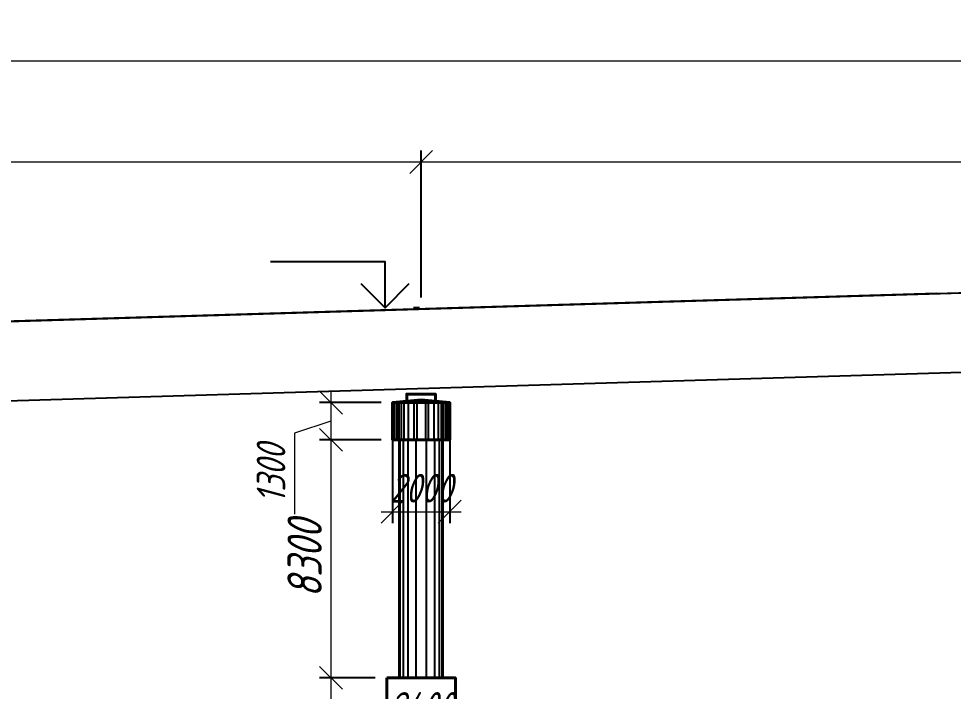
# Model space of a CAD drawing. Header units: millimetres. Extents: x 1864 to 10174863, y -4887456 to 5366151.
# Drawn here: x 9893091 to 9925765, y 7948 to 31461 of the extents above; entities that cross this region are included whole.
import ezdxf
from ezdxf.enums import TextEntityAlignment as Align

# ---------------------------------------------------------------- set-up
doc = ezdxf.new("R2018")
doc.units = ezdxf.units.MM
for name, color, linetype, lineweight in [('1-Примечания', 4, 'Continuous', 25), ('1-Размеры', 1, 'Continuous', 25), ('1-Текст_3', 250, 'Continuous', 25), ('S-OPOR', 2, 'Continuous', 40), ('ИС_Размер', 3, 'Continuous', 18)]:
    doc.layers.add(name, color=color, linetype=linetype, lineweight=lineweight)
doc.layers.add('S-PATT', color=252, linetype='Continuous')
doc.layers.add('Красный профиль', color=1, linetype='Continuous')
doc.styles.add('0', font='isocpeur.ttf', dxfattribs={"width": 0.8, "oblique": 15})
doc.styles.get("Standard").update_dxf_attribs({"font": 'arial.ttf'})
doc.dimstyles.new('М400нов', dxfattribs={"dimscale": 400, "dimtxt": 2.5, "dimasz": 2, "dimexe": 1, "dimexo": 1, "dimgap": 0.8, "dimtad": 1, "dimdec": 0, "dimzin": 0, "dimdsep": 46, "dimtxsty": '0', "dimblk": 'OBLIQUE', "dimcen": 0.09, "dimdle": 1, "dimclrd": 256, "dimclre": 256, "dimclrt": 256, "dimadec": 4, "dimazin": 0, "dimtfac": 1, "dimtdec": 0, "dimtmove": 1, "dimatfit": 2, "dimfxl": 1, "dimtolj": 1, "dimtzin": 0, "dimlwd": -1, "dimarcsym": 0})

# ---------------------------------------------------------------- blocks, each defined once
blk = doc.blocks.new('*U441')
at = {"layer": '1-Примечания', "linetype": 'Continuous'}
blk.add_line((0, 0), (0.5, 0), dxfattribs=at)
for points in [[(3, 0), (3, 4), (13, 4)], [(5.121, 2.121), (3, 0), (0.879, 2.121)]]:
    blk.add_lwpolyline(points, dxfattribs=at)
at = {"layer": '1-Текст_3', "lineweight": 30, "oblique": 15, "width": 0.8, "flags": 104}
blk.add_attdef('ВЫСОТА', text='', height=3, dxfattribs=at).set_placement((8.127, 6.167), align=Align.MIDDLE_CENTER)
blk.add_attdef('ПРИМЕЧАНИЕ', text='', height=3, dxfattribs=at).set_placement((8, 3.25), align=Align.TOP_CENTER)
blk = doc.blocks.new('_OBLIQUE')
at = {"color": 0, "linetype": 'ByBlock', "lineweight": -2}
blk.add_line((0.5, 0.5), (-0.5, -0.5), dxfattribs=at)
blk = doc.blocks.new('*D842')
at = {"layer": 'Defpoints', "color": 0, "linetype": 'Continuous', "transparency": 16777216}
for p in [(9907160, 26455), (9907160, 21311), (9844160, 19421)]:
    blk.add_point(p, dxfattribs=at)
at = {"layer": 'ИС_Размер', "lineweight": -2, "transparency": 16777216}
for p, q in [((9844160, 19821), (9844160, 26855)), ((9907160, 21711), (9907160, 26855))]:
    blk.add_line(p, q, dxfattribs=at)
at = {"layer": 'ИС_Размер', "transparency": 16777216}
blk.add_line((9843760, 26455), (9907560, 26455), dxfattribs=at)
at = {"layer": 'ИС_Размер', "linetype": 'Continuous', "transparency": 16777216, "xscale": 800, "yscale": 800, "zscale": 800, "rotation": 180}
blk.add_blockref('_OBLIQUE', (9844160, 26455), dxfattribs=at)
at = {"layer": 'ИС_Размер', "linetype": 'Continuous', "transparency": 16777216, "xscale": 800, "yscale": 800, "zscale": 800}
blk.add_blockref('_OBLIQUE', (9907160, 26455), dxfattribs=at)
at = {"layer": 'ИС_Размер', "linetype": 'Continuous', "transparency": 16777216, "insert": (9875660, 27275), "char_height": 1000, "attachment_point": 5, "style": '0'}
blk.add_mtext('\\A1;63000', dxfattribs=at)
blk = doc.blocks.new('*D839')
at = {"layer": 'Defpoints', "color": 0, "linetype": 'Continuous', "transparency": 16777216}
for p in [(9949160, 26455), (9949160, 22584), (9907160, 21311)]:
    blk.add_point(p, dxfattribs=at)
at = {"layer": 'ИС_Размер', "lineweight": -2, "transparency": 16777216}
for p, q in [((9907160, 21711), (9907160, 26855)), ((9949160, 22984), (9949160, 26855))]:
    blk.add_line(p, q, dxfattribs=at)
at = {"layer": 'ИС_Размер', "transparency": 16777216}
blk.add_line((9906760, 26455), (9949560, 26455), dxfattribs=at)
at = {"layer": 'ИС_Размер', "linetype": 'Continuous', "transparency": 16777216, "xscale": 800, "yscale": 800, "zscale": 800, "rotation": 180}
blk.add_blockref('_OBLIQUE', (9907160, 26455), dxfattribs=at)
at = {"layer": 'ИС_Размер', "linetype": 'Continuous', "transparency": 16777216, "xscale": 800, "yscale": 800, "zscale": 800}
blk.add_blockref('_OBLIQUE', (9949160, 26455), dxfattribs=at)
at = {"layer": 'ИС_Размер', "linetype": 'Continuous', "transparency": 16777216, "insert": (9928160, 27275), "char_height": 1000, "attachment_point": 5, "style": '0'}
blk.add_mtext('\\A1;42000', dxfattribs=at)
blk = doc.blocks.new('*D886')
at = {"layer": 'Defpoints', "color": 0, "linetype": 'Continuous', "transparency": 16777216}
for p in [(9955109, 29985), (9955109, 22370), (9796214, 18062)]:
    blk.add_point(p, dxfattribs=at)
at = {"layer": 'ИС_Размер', "lineweight": -2, "transparency": 16777216}
for p, q in [((9796214, 18462), (9796214, 30385)), ((9955109, 22770), (9955109, 30385))]:
    blk.add_line(p, q, dxfattribs=at)
at = {"layer": 'ИС_Размер', "transparency": 16777216}
blk.add_line((9795814, 29985), (9955509, 29985), dxfattribs=at)
at = {"layer": 'ИС_Размер', "linetype": 'Continuous', "transparency": 16777216, "xscale": 800, "yscale": 800, "zscale": 800, "rotation": 180}
blk.add_blockref('_OBLIQUE', (9796214, 29985), dxfattribs=at)
at = {"layer": 'ИС_Размер', "linetype": 'Continuous', "transparency": 16777216, "xscale": 800, "yscale": 800, "zscale": 800}
blk.add_blockref('_OBLIQUE', (9955109, 29985), dxfattribs=at)
at = {"layer": 'ИС_Размер', "linetype": 'Continuous', "transparency": 16777216, "insert": (9875662, 30805), "char_height": 1000, "attachment_point": 5, "style": '0'}
blk.add_mtext('\\A1;158890', dxfattribs=at)
blk = doc.blocks.new('*D1011')
at = {"layer": 'Defpoints', "color": 0, "linetype": 'Continuous', "transparency": 16777216}
for p in [(9906158, 16740), (9904008, 8417), (9905959, 8417)]:
    blk.add_point(p, dxfattribs=at)
at = {"layer": 'ИС_Размер', "transparency": 16777216}
blk.add_line((9904008, 17140), (9904008, 8017), dxfattribs=at)
at = {"layer": 'ИС_Размер', "lineweight": -2, "transparency": 16777216}
for p, q in [((9905758, 16740), (9903608, 16740)), ((9905559, 8417), (9903608, 8417))]:
    blk.add_line(p, q, dxfattribs=at)
at = {"layer": 'ИС_Размер', "linetype": 'Continuous', "transparency": 16777216, "xscale": 800, "yscale": 800, "zscale": 800}
for p, rotation in [((9904008, 16740), 90), ((9904008, 8417), 270)]:
    blk.add_blockref('_OBLIQUE', p, dxfattribs=dict(at, rotation=rotation))
at = {"layer": 'ИС_Размер', "linetype": 'Continuous', "transparency": 16777216, "insert": (9903088, 12578), "char_height": 1000, "attachment_point": 5, "rotation": 90, "style": '0'}
blk.add_mtext('\\A1;{\\H1.2x;8300}', dxfattribs=at)
blk = doc.blocks.new('*D1010')
at = {"layer": 'Defpoints', "color": 0, "linetype": 'Continuous', "transparency": 16777216}
for p in [(9905959, 8417), (9904008, 4417), (9905459, 4417)]:
    blk.add_point(p, dxfattribs=at)
at = {"layer": 'ИС_Размер', "transparency": 16777216}
blk.add_line((9904008, 8817), (9904008, 4017), dxfattribs=at)
at = {"layer": 'ИС_Размер', "lineweight": -2, "transparency": 16777216}
for p, q in [((9905559, 8417), (9903608, 8417)), ((9905059, 4417), (9903608, 4417))]:
    blk.add_line(p, q, dxfattribs=at)
at = {"layer": 'ИС_Размер', "linetype": 'Continuous', "transparency": 16777216, "xscale": 800, "yscale": 800, "zscale": 800}
for p, rotation in [((9904008, 8417), 90), ((9904008, 4417), 270)]:
    blk.add_blockref('_OBLIQUE', p, dxfattribs=dict(at, rotation=rotation))
at = {"layer": 'ИС_Размер', "linetype": 'Continuous', "transparency": 16777216, "insert": (9903188, 6417), "char_height": 1000, "attachment_point": 5, "rotation": 90, "style": '0'}
blk.add_mtext('\\A1;4000', dxfattribs=at)
blk = doc.blocks.new('*D1008')
at = {"layer": 'Defpoints', "color": 0, "linetype": 'Continuous', "transparency": 16777216}
for p in [(9905958, 7001), (9908358, 7070), (9908358, 6601)]:
    blk.add_point(p, dxfattribs=at)
at = {"layer": 'ИС_Размер', "transparency": 16777216}
blk.add_line((9905558, 6601), (9908758, 6601), dxfattribs=at)
at = {"layer": 'ИС_Размер', "lineweight": -2, "transparency": 16777216}
for p, q in [((9905958, 6601), (9905958, 6201)), ((9908358, 6670), (9908358, 6201))]:
    blk.add_line(p, q, dxfattribs=at)
at = {"layer": 'ИС_Размер', "linetype": 'Continuous', "transparency": 16777216, "xscale": 800, "yscale": 800, "zscale": 800, "rotation": 180}
blk.add_blockref('_OBLIQUE', (9905958, 6601), dxfattribs=at)
at = {"layer": 'ИС_Размер', "linetype": 'Continuous', "transparency": 16777216, "xscale": 800, "yscale": 800, "zscale": 800}
blk.add_blockref('_OBLIQUE', (9908358, 6601), dxfattribs=at)
at = {"layer": 'ИС_Размер', "linetype": 'Continuous', "transparency": 16777216, "insert": (9907159, 7421), "char_height": 1000, "attachment_point": 5, "style": '0'}
blk.add_mtext('\\A1;2400', dxfattribs=at)
blk = doc.blocks.new('*D1009')
at = {"layer": 'Defpoints', "color": 0, "linetype": 'Continuous', "transparency": 16777216}
for p in [(9906158, 18040), (9904008, 16740), (9906158, 16740)]:
    blk.add_point(p, dxfattribs=at)
at = {"layer": 'ИС_Размер', "transparency": 16777216}
for p, q in [((9904008, 18440), (9904008, 16340)), ((9904008, 17390), (9902732, 16970)), ((9902732, 16970), (9902732, 14142))]:
    blk.add_line(p, q, dxfattribs=at)
at = {"layer": 'ИС_Размер', "lineweight": -2, "transparency": 16777216}
for p, q in [((9905758, 18040), (9903608, 18040)), ((9905758, 16740), (9903608, 16740))]:
    blk.add_line(p, q, dxfattribs=at)
at = {"layer": 'ИС_Размер', "linetype": 'Continuous', "transparency": 16777216, "xscale": 800, "yscale": 800, "zscale": 800}
for p, rotation in [((9904008, 18040), 90), ((9904008, 16740), 270)]:
    blk.add_blockref('_OBLIQUE', p, dxfattribs=dict(at, rotation=rotation))
at = {"layer": 'ИС_Размер', "linetype": 'Continuous', "transparency": 16777216, "insert": (9901912, 15556), "char_height": 1000, "attachment_point": 5, "rotation": 90, "style": '0'}
blk.add_mtext('\\A1;1300', dxfattribs=at)
blk = doc.blocks.new('*D1007')
at = {"layer": 'Defpoints', "color": 0, "linetype": 'Continuous', "transparency": 16777216}
for p in [(9906158, 17417), (9908158, 17417), (9908158, 14227)]:
    blk.add_point(p, dxfattribs=at)
at = {"layer": 'ИС_Размер', "lineweight": -2, "transparency": 16777216}
for p, q in [((9906158, 17017), (9906158, 13827)), ((9908158, 17017), (9908158, 13827))]:
    blk.add_line(p, q, dxfattribs=at)
at = {"layer": 'ИС_Размер', "transparency": 16777216}
blk.add_line((9905758, 14227), (9908558, 14227), dxfattribs=at)
at = {"layer": 'ИС_Размер', "linetype": 'Continuous', "transparency": 16777216, "xscale": 800, "yscale": 800, "zscale": 800, "rotation": 180}
blk.add_blockref('_OBLIQUE', (9906158, 14227), dxfattribs=at)
at = {"layer": 'ИС_Размер', "linetype": 'Continuous', "transparency": 16777216, "xscale": 800, "yscale": 800, "zscale": 800}
blk.add_blockref('_OBLIQUE', (9908158, 14227), dxfattribs=at)
at = {"layer": 'ИС_Размер', "linetype": 'Continuous', "transparency": 16777216, "insert": (9907158, 15047), "char_height": 1000, "attachment_point": 5, "style": '0'}
blk.add_mtext('\\A1;2000', dxfattribs=at)

msp = doc.modelspace()

# ---------------------------------------------------------------- linework, layer by layer
at = {"color": 1}
for points in [[(9925178.2, 21851.9), (9949217.2, 22579.2)], [(9925178.2, 21851.9), (9892143.1, 20860.8)]]:
    msp.add_lwpolyline(points, dxfattribs=at)
at = {"layer": 'S-OPOR'}
for p, q in [((9906159.6, 18040.3), (9908159.6, 18040.3)), ((9906409.6, 16740.3), (9906409.6, 8416.7)), ((9907909.6, 16740.3), (9907909.6, 8416.7))]:
    msp.add_line(p, q, dxfattribs=at)
msp.add_lwpolyline([(9907659.6, 18090.4), (9907659.6, 18340.3), (9906659.6, 18340.3), (9906659.6, 18090.2)], dxfattribs=at)
for points in [[(9907159.6, 18140.3), (9908159.6, 18040.3), (9908159.6, 16740.3), (9906159.6, 16740.3), (9906159.6, 18040.3)], [(9905959.9, 8416.7), (9908359.9, 8416.7), (9908359.4, 4416.7), (9905959.4, 4416.7)]]:
    msp.add_lwpolyline(points, close=True, dxfattribs=at)
at = {"layer": 'S-PATT'}
for p, q in [((9906234.6, 18040.3), (9906234.6, 16740.3)), ((9906309.6, 18040.3), (9906309.6, 16740.3)), ((9906384.6, 18040.3), (9906384.6, 16740.3)), ((9906459.6, 18040.3), (9906459.6, 16740.3)), ((9906559.6, 18040.3), (9906559.6, 16740.3)), ((9907159.6, 18140.3), (9906709.6, 18040.3)), ((9906709.6, 18040.3), (9906709.6, 16740.3)), ((9906909.6, 18040.3), (9907159.6, 18140.3)), ((9906909.6, 18040.3), (9906909.6, 16740.3)), ((9907009.6, 18040.3), (9907009.6, 16740.3)), ((9907159.6, 18140.3), (9907159.6, 18040.3)), ((9907159.6, 18140.3), (9907409.6, 18040.3)), ((9907159.6, 18140.3), (9907609.6, 18040.3)), ((9907309.6, 18040.3), (9907309.6, 16740.3)), ((9907409.6, 18040.3), (9907409.6, 16740.3)), ((9907609.6, 18040.3), (9907609.6, 16740.3)), ((9907759.6, 18040.3), (9907759.6, 16740.3)), ((9907859.6, 18040.3), (9907859.6, 16740.3)), ((9907934.6, 18040.3), (9907934.6, 16740.3)), ((9908009.6, 18040.3), (9908009.6, 16740.3)), ((9908084.6, 18040.3), (9908084.6, 16740.3)), ((9906528.7, 16740.3), (9906528.7, 8416.7)), ((9906697, 16740.3), (9906697, 8416.7)), ((9906977.6, 16740.3), (9906977.6, 8416.7)), ((9907341.7, 16740.3), (9907341.7, 8416.7)), ((9907622.3, 16740.3), (9907622.3, 8416.7)), ((9907790.6, 16740.3), (9907790.6, 8416.7))]:
    msp.add_line(p, q, dxfattribs=at)
at = {"layer": 'Красный профиль', "linetype": 'Continuous', "flags": 128}
for points in [[(9784451, 17630.1), (9940046.2, 22297.9)], [(9802162.9, 15391.4), (9940046.2, 19527.9)]]:
    msp.add_lwpolyline(points, dxfattribs=at)

# ---------------------------------------------------------------- block references
at = {"layer": '1-Размеры', "transparency": 33554687}
ref = msp.add_blockref('*U441', (9907098.4, 21357.7), dxfattribs=dict(at, xscale=-399.9999999999999, yscale=399.9999999999999, zscale=399.9999999999999, rotation=359.999718071565))
lines = msp.add_mtext('\\W0.8000;21.36', dxfattribs={"layer": '1-Текст_3', "insert": (9903847.7, 23824.7), "char_height": 2.5, "attachment_point": 1, "rotation": 359.99972, "bg_fill": 3, "box_fill_scale": 1, "bg_fill_color": 256, "bg_fill_transparency": 0})
ref.add_attrib('ВЫСОТА', '', (9903847.7, 23824.7)).embed_mtext(lines)
lines = msp.add_mtext('\\W0.8000;', dxfattribs={"layer": '1-Текст_3', "insert": (9903898.4, 22657.7), "char_height": 2.5, "attachment_point": 1, "rotation": 359.99972, "bg_fill": 3, "box_fill_scale": 1, "bg_fill_color": 256, "bg_fill_transparency": 0})
ref.add_attrib('ПРИМЕЧАНИЕ', '', (9903898.4, 22657.7)).embed_mtext(lines)

# ---------------------------------------------------------------- dimensions: what is measured, and where the dimension line sits
at = {"layer": 'ИС_Размер', "linetype": 'Continuous'}
for base, p1, p2, picture, middle in [((9955109.2, 29984.8), (9796214.4, 18062.2), (9955109.2, 22370.5), '*D886', (9875661.8, 30804.8)), ((9907159.6, 26454.6), (9844159.6, 19421.3), (9907159.6, 21311.3), '*D842', (9875659.6, 27274.6)), ((9949159.6, 26454.6), (9907159.6, 21311.3), (9949159.6, 22583.7), '*D839', (9928159.6, 27274.6))]:
    dim = msp.add_linear_dim(base=base, p1=p1, p2=p2, dimstyle='М400нов', override={"dimrnd": 10}, dxfattribs=at)
    dim.commit()
    dim.dimension.update_dxf_attribs({"geometry": picture, "text_midpoint": middle})
dim = msp.add_linear_dim(base=(9904008.1, 16740.3), p1=(9906158.3, 18040.3), p2=(9906158.3, 16740.3), angle=90, dimstyle='М400нов', dxfattribs=at)
dim.commit()
dim.dimension.update_dxf_attribs({"geometry": '*D1009', "text_midpoint": (9902731.7, 16649.7), "dimtype": 160})
for base, p1, p2, picture, middle in [((9908158.3, 14227), (9906158.2, 17416.7), (9908158.3, 17416.7), '*D1007', (9907158.3, 14227)), ((9908358, 6601.2), (9905958, 7001.2), (9908358, 7070.1), '*D1008', (9907159.1, 6601.2))]:
    dim = msp.add_linear_dim(base=base, p1=p1, p2=p2, dimstyle='М400нов', dxfattribs=at)
    dim.commit()
    dim.dimension.update_dxf_attribs({"geometry": picture, "text_midpoint": middle, "dimtype": 160})
dim = msp.add_linear_dim(base=(9904008.1, 8416.6), p1=(9906158.3, 16740.3), p2=(9905958.5, 8416.6), angle=90, text='{\\H1.2x;<>}', dimstyle='М400нов', override={"dimrnd": 100}, dxfattribs=at)
dim.commit()
dim.dimension.update_dxf_attribs({"geometry": '*D1011', "text_midpoint": (9903088.1, 12578.4)})
dim = msp.add_linear_dim(base=(9904008.1, 4416.7), p1=(9905958.5, 8416.6), p2=(9905459.1, 4416.7), angle=90, dimstyle='М400нов', dxfattribs=at)
dim.commit()
dim.dimension.update_dxf_attribs({"geometry": '*D1010', "text_midpoint": (9903188.1, 6416.6)})

doc.saveas('drawing.dxf')
